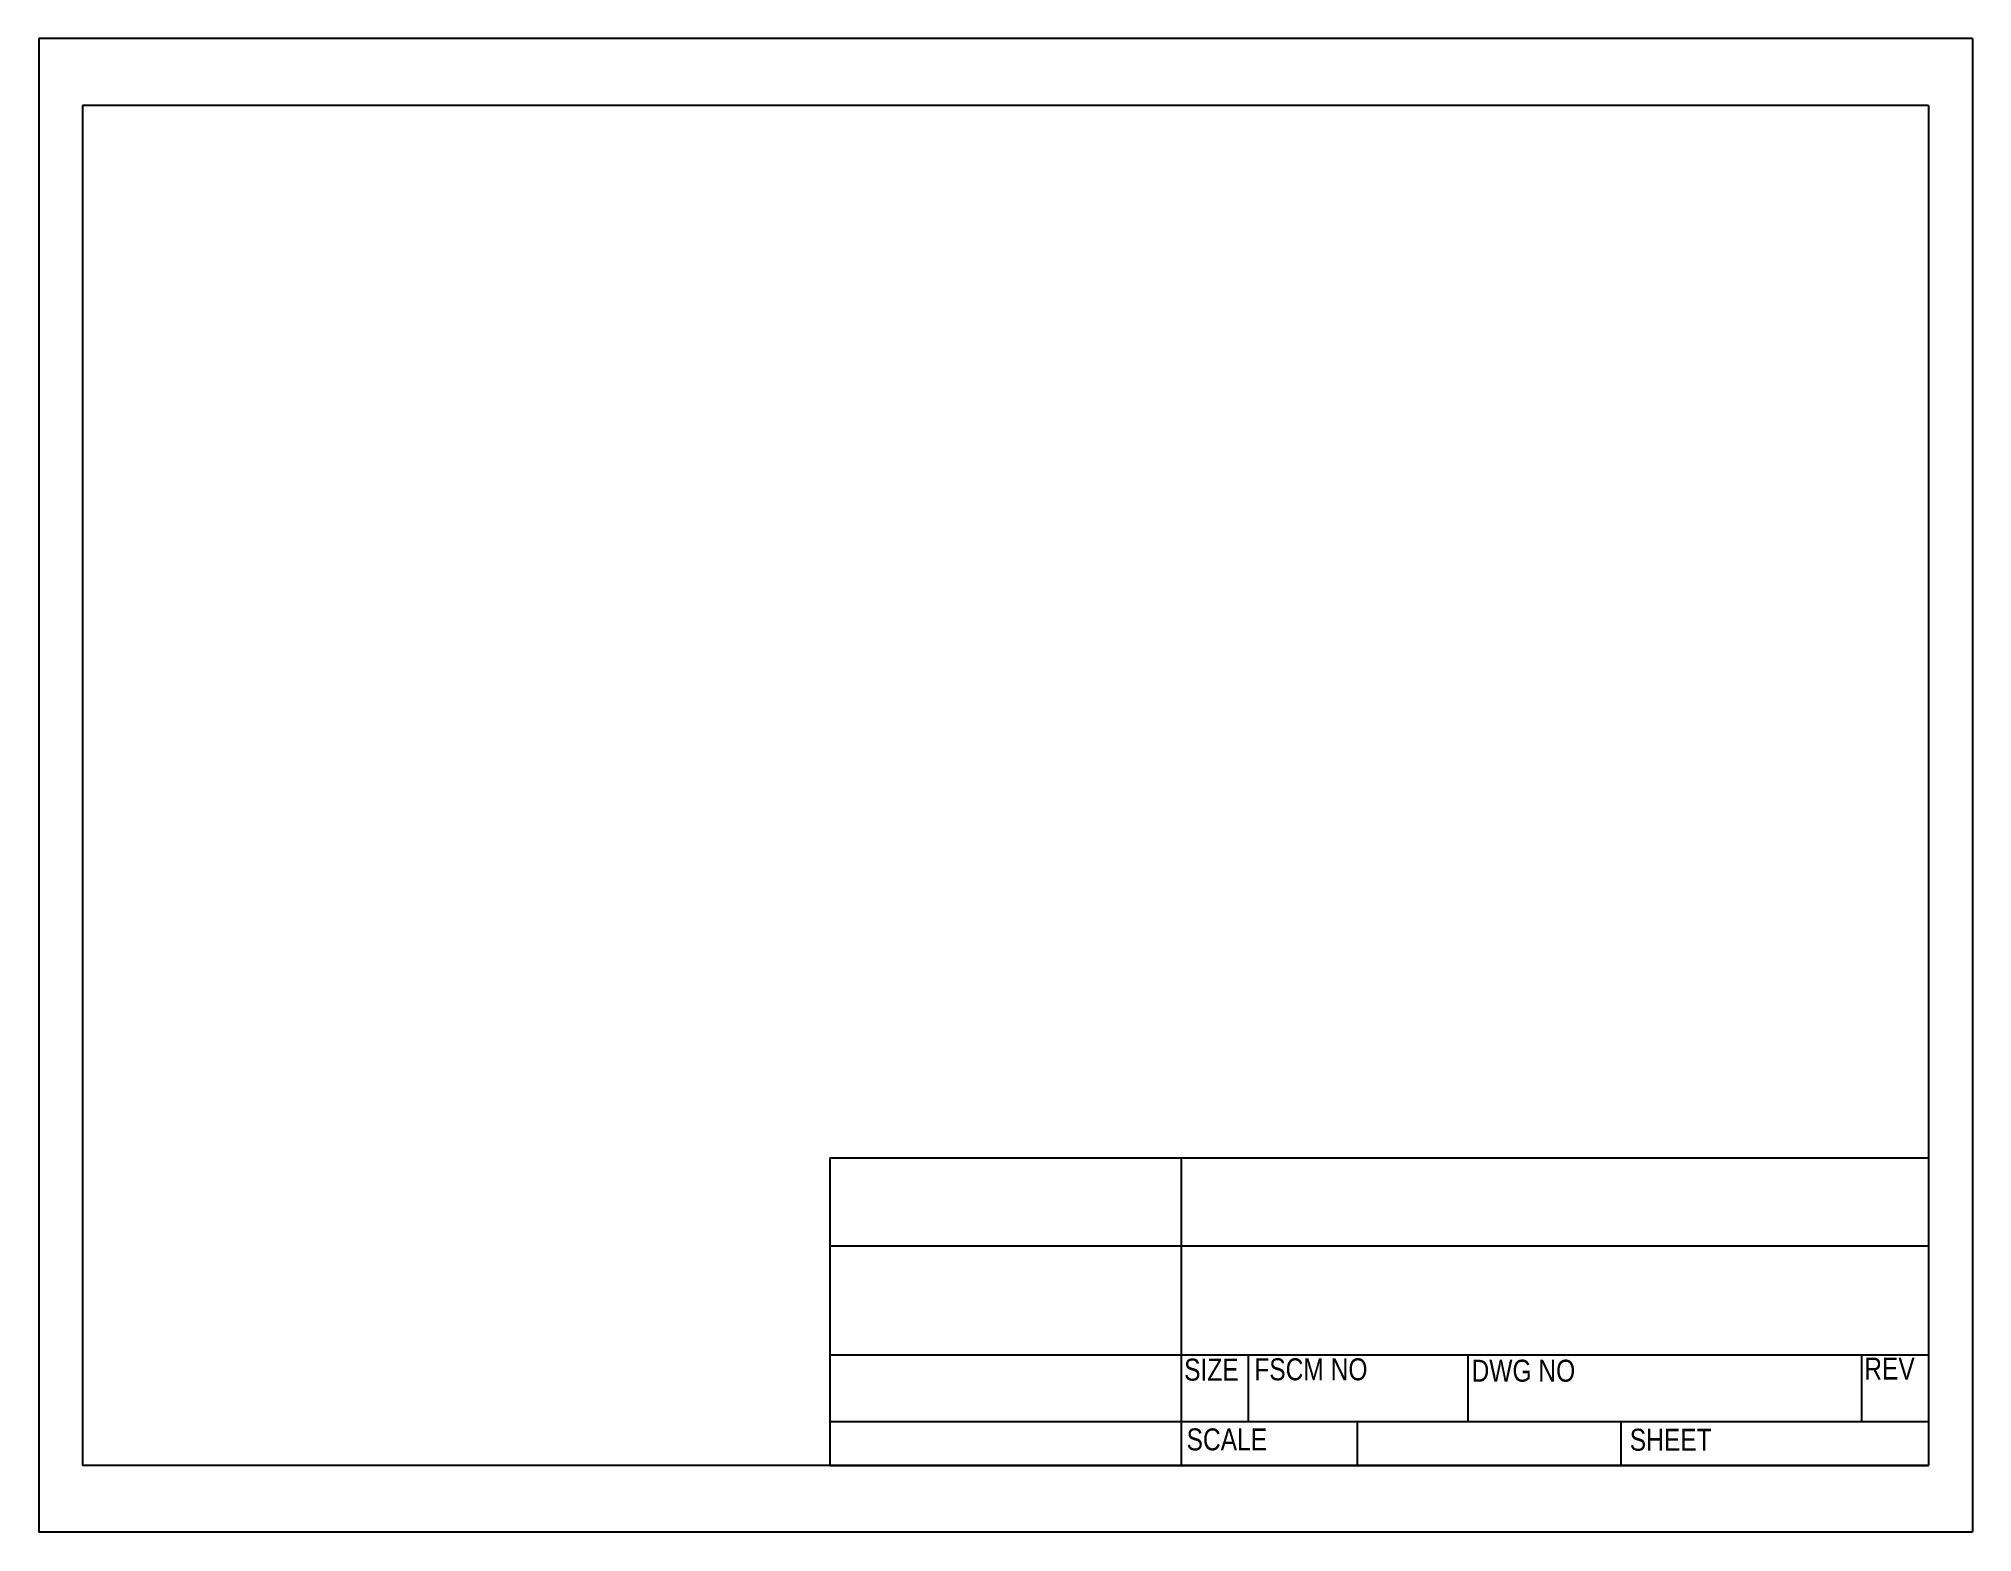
# Model space of a CAD drawing. Header units: inches. Extents: x 0.6 to 11.6, y 0.8 to 9.3.
import ezdxf

# ---------------------------------------------------------------- set-up
doc = ezdxf.new("R2010")
doc.units = ezdxf.units.IN
doc.header["$MEASUREMENT"] = 0
doc.styles.add('textstyle11', font='')
doc.styles.add('textstyle12', font='')
doc.styles.add('textstyle13', font='')
doc.styles.add('textstyle14', font='')
doc.styles.add('textstyle15', font='')
doc.styles.add('textstyle16', font='')
doc.styles.get('textstyle11').set_extended_font_data('Arial')
doc.styles.get('textstyle12').set_extended_font_data('Arial')
doc.styles.get('textstyle13').set_extended_font_data('Arial')
doc.styles.get('textstyle14').set_extended_font_data('Arial')
doc.styles.get('textstyle15').set_extended_font_data('Arial')
doc.styles.get('textstyle16').set_extended_font_data('Arial')

msp = doc.modelspace()

# ---------------------------------------------------------------- linework, layer by layer
for p, q in [((11.612, 9.299), (0.612, 9.299)), ((0.612, 9.299), (0.612, 0.799)), ((11.612, 9.299), (11.612, 0.799)), ((11.362, 8.919), (0.862, 8.919)), ((0.862, 8.919), (0.862, 1.179)), ((11.362, 8.919), (11.362, 1.179)), ((5.112, 2.929), (5.112, 1.179)), ((5.112, 2.929), (11.362, 2.929)), ((7.112, 2.929), (7.112, 1.179)), ((11.362, 2.929), (11.362, 1.179)), ((5.112, 2.429), (11.362, 2.429)), ((5.112, 1.809), (11.362, 1.809)), ((7.492, 1.809), (7.492, 1.429)), ((8.742, 1.809), (8.742, 1.429)), ((10.982, 1.809), (10.982, 1.429)), ((5.112, 1.429), (11.362, 1.429)), ((8.112, 1.429), (8.112, 1.179)), ((9.612, 1.429), (9.612, 1.179)), ((11.362, 1.179), (0.862, 1.179)), ((5.112, 1.179), (11.362, 1.179)), ((11.612, 0.799), (0.612, 0.799))]:
    msp.add_line(p, q)

# ---------------------------------------------------------------- texts
at = {"char_height": 0.125, "attachment_point": 1}
for s, insert, width, style in [('{\\W0.8;SIZE}', (7.128, 1.787), 0.38, 'textstyle11'), ('{\\W0.8;FSCM NO}', (7.527, 1.789), 0.69289, 'textstyle12'), ('{\\W0.8;DWG NO}', (8.763, 1.781), 0.95414, 'textstyle13'), ('{\\W0.8;REV}', (10.997, 1.793), 0.69289, 'textstyle14'), ('{\\W0.8;SCALE}', (7.142, 1.39), 0.69289, 'textstyle15'), ('{\\W0.8;SHEET}', (9.663, 1.388), 0.69289, 'textstyle16')]:
    msp.add_mtext(s, dxfattribs=dict(at, insert=insert, width=width, style=style))

doc.saveas('drawing.dxf')
